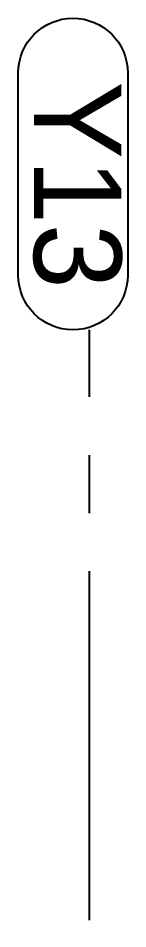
# Model space of a CAD drawing. Header units: millimetres. Extents: x -414464 to 1686, y -90036 to 108605.
# Drawn here: x -107394 to -107159, y -43218 to -41260 of the extents above; entities that cross this region are included whole.
import ezdxf

# ---------------------------------------------------------------- set-up
doc = ezdxf.new("R2010")
doc.units = ezdxf.units.MM
doc.header["$LTSCALE"] = 1000
doc.header["$MEASUREMENT"] = 0
for name, pattern in [('$36$HIDDEN', [0.375, 0.25, -0.125]), ('T8_REFUGE COLUMNS$1$AUDIT_D_120904163729-0', [0]), ('T8_REFUGE COLUMNS$1$CENTER2', [1.125, 0.75, -0.125, 0.125, -0.125])]:
    doc.linetypes.add(name, pattern=pattern)
for name, color, linetype in [('$21$A-DIMENSIONS', 2, '$36$HIDDEN'), ('a-rcc', 3, 'Continuous'), ('T8_REFUGE COLUMNS$1$A-CENTERLINE', 193, 'T8_REFUGE COLUMNS$1$CENTER2'), ('T8_REFUGE COLUMNS$1$A-COLUMN GRID NUMBERING', 4, 'T8_REFUGE COLUMNS$1$AUDIT_D_120904163729-0'), ('T8_TYPICAL COLUMNS$1$A-RCC COLS', 3, 'Continuous')]:
    doc.layers.add(name, color=color, linetype=linetype)
doc.layers.add('T8(T9 IS SIMILAR)$1$D&W', color=8, linetype='Continuous', lineweight=25)
doc.styles.add('T8_REFUGE COLUMNS$1$STANDARD', font='GOTHIC.TTF')

# ---------------------------------------------------------------- blocks, each defined once
blk = doc.blocks.new('T8_REFUGE COLUMNS')
at = {"layer": 'T8_REFUGE COLUMNS$1$A-CENTERLINE'}
blk.add_line((1229551.2, -5714049.9), (1182156.9, -5714049.9), dxfattribs=at)
at = {"layer": 'T8_REFUGE COLUMNS$1$A-COLUMN GRID NUMBERING', "linetype": 'ByBlock'}
blk.add_lwpolyline([(1181604.1, -5714202.5, -1), (1181604.1, -5713968.1), (1182039.7, -5713968.1, -1), (1182039.7, -5714202.5)], format="xyb", close=True, dxfattribs=at)
at = {"layer": 'T8_REFUGE COLUMNS$1$A-COLUMN GRID NUMBERING', "linetype": 'ByBlock', "insert": (1181622.4, -5713981.4), "char_height": 187.5, "attachment_point": 1, "style": 'T8_REFUGE COLUMNS$1$STANDARD'}
blk.add_mtext_dynamic_manual_height_columns('Y13', width=444.685, gutter_width=500, heights=[0], dxfattribs=at)
blk = doc.blocks.new('T8_TYPICAL COLUMNS')
at = {"layer": 'T8_TYPICAL COLUMNS$1$A-RCC COLS', "linetype": 'ByBlock'}
blk.add_blockref('T8_REFUGE COLUMNS', (0, 0), dxfattribs=at)
blk = doc.blocks.new('T8(T9 IS SIMILAR)')
at = {"layer": 'T8(T9 IS SIMILAR)$1$D&W', "linetype": 'ByBlock'}
blk.add_blockref('T8_TYPICAL COLUMNS', (0, 0), dxfattribs=at)
blk = doc.blocks.new('A$C48506478')
at = {"layer": '$21$A-DIMENSIONS', "linetype": 'ByBlock'}
blk.add_blockref('T8(T9 IS SIMILAR)', (-1195542.6, 5727884.6), dxfattribs=at)

msp = doc.modelspace()

# ---------------------------------------------------------------- block references
at = {"layer": 'a-rcc', "linetype": 'ByBlock', "rotation": 270}
msp.add_blockref('A$C48506478', (-121076, -55315.3, 0), dxfattribs=at)

doc.saveas('drawing.dxf')
